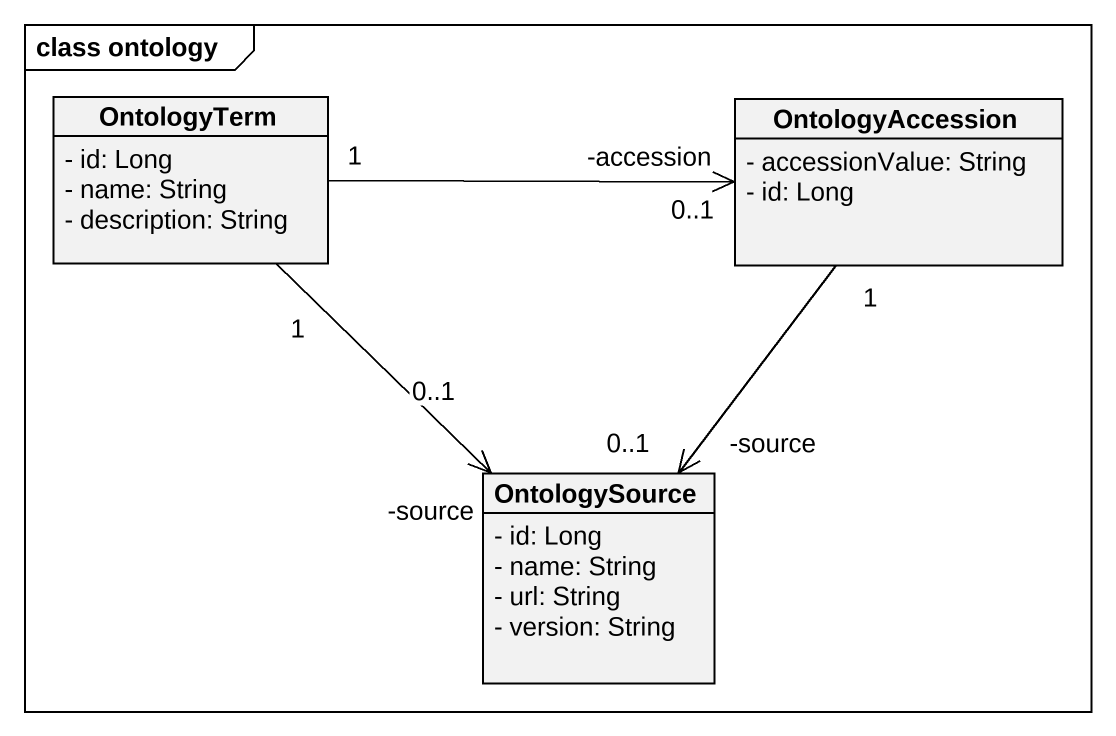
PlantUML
@startuml
mainframe class ontology
hide circle
hide empty members
skinparam classAttributeIconSize 0
class OntologyTerm {
  - id: Long
  - name: String
  - description: String
}
class OntologyAccession {
  - accessionValue: String
  - id: Long
}
class OntologySource {
  - id: Long
  - name: String
  - url: String
  - version: String
}
OntologyTerm "1" -right-> "-accession\n0..1" OntologyAccession
OntologyTerm "1" --> "-source\n0..1" OntologySource
OntologyAccession "1" --> "-source\n0..1" OntologySource
@enduml
